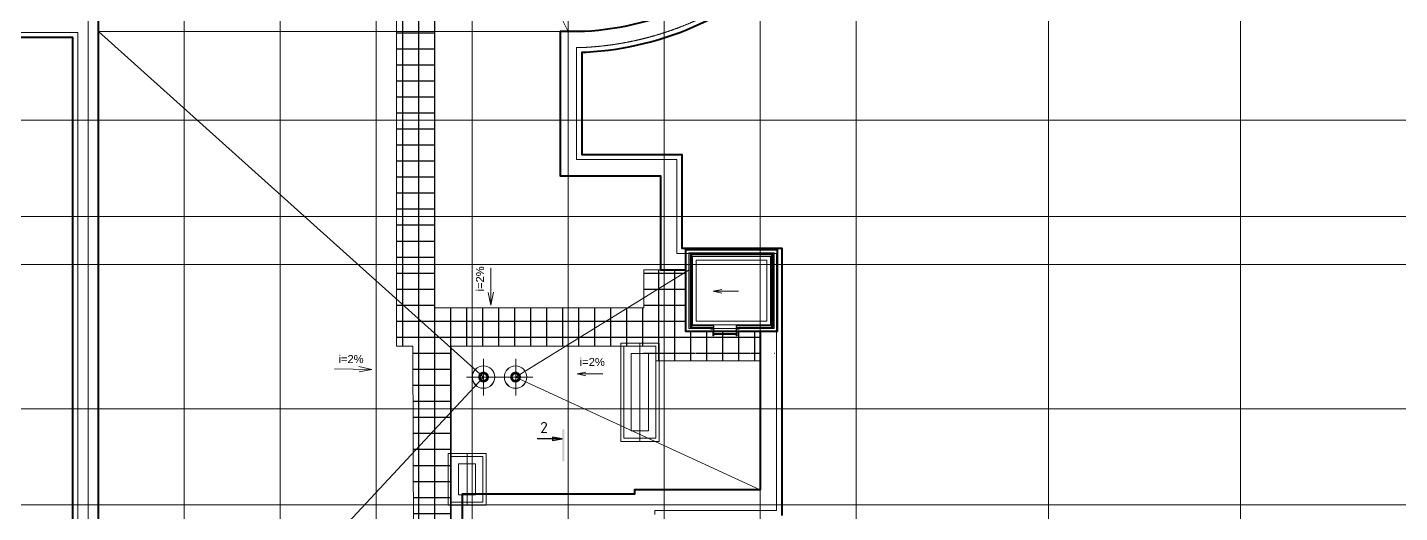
# Model space of a CAD drawing. Extents: x -96705 to 1864084, y -482104 to 235.
# Drawn here: x 1058983 to 1101859, y -119592 to -104457 of the extents above; entities that cross this region are included whole.
import ezdxf
from ezdxf import colors
from ezdxf.entities.mleader import LeaderData, LeaderLine
from ezdxf.math import Vec2, Vec3

# ---------------------------------------------------------------- set-up
doc = ezdxf.new("R2010")
doc.units = 0
doc.header["$LTSCALE"] = 100
for name, pattern in [('ACAD_ISO02W100', [15, 12, -3]), ('CENTER', [2, 1.25, -0.25, 0.25, -0.25]), ('HIDDEN', [6, 4, -2])]:
    doc.linetypes.add(name, pattern=pattern)
doc.layers.add('АР_Кровля дорожки', color=6, linetype='Continuous')
doc.layers.add('Тонкая', color=7, linetype='Continuous')
for name, color, linetype, lineweight in [('АР_Лестницы ограждение', 94, 'Continuous', 25), ('АР_Навесной фасад', 5, 'Continuous', 5), ('АР_Оси', 193, 'Continuous', 9), ('АР_Отметки', 250, 'Continuous', 15), ('АР_Разрезы', 175, 'Continuous', 9), ('АР_тонкая линия', 250, 'Continuous', 0), ('ОБОРУДОВАНИЕ', 253, 'Continuous', 5), ('перекр 0.3', 181, 'Continuous', 30), ('Подвал', 250, 'Continuous', 30), ('пунктир', 251, 'Continuous', 13), ('РАЗМЕРЫ ВНУТРЕННИЕ', 137, 'Continuous', 5), ('Специальное оборудование', 7, 'Continuous', 9)]:
    doc.layers.add(name, color=color, linetype=linetype, lineweight=lineweight)
doc.layers.get('Тонкая').off()
doc.styles.add('ISOCPEUR', font='isocpeui.ttf', dxfattribs={"height": 250})
doc.styles.add('METRO-STYLE', font='isocpeur.ttf', dxfattribs={"width": 0.9, "oblique": 15})
doc.styles.get("Standard").update_dxf_attribs({"font": 'arial.ttf'})
pattern_1 = [(90, (1542211.8, -68620.2), (-500, 0), []), (180, (1542211.8, -68620.2), (-3e-14, -500), [])]

# ---------------------------------------------------------------- blocks, each defined once
blk = doc.blocks.new('_DotSmall')
at = {"color": 0, "linetype": 'ByBlock', "const_width": 0.5}
blk.add_lwpolyline([(-0.0625, 0, 1), (0.0625, 0, 1)], format="xyb", close=True, dxfattribs=at)
blk = doc.blocks.new('A$C60573c2e')
at = {"layer": 'АР_Разрезы', "ltscale": 100}
h = blk.add_hatch(color=8, dxfattribs=at)
h.dxf.hatch_style = 1
h.paths.add_polyline_path([(20810, -37642), (20880, -37642), (20880, -36642), (20810, -36642)])
h.paths.add_polyline_path([(20509, -36993), (20810, -36942), (20509, -36942)])
h.paths.add_polyline_path([(20509, -36942), (20810, -36942), (20509, -36892)])
at = {"layer": 'АР_Разрезы', "color": 8, "lineweight": 25, "ltscale": 100}
for p, q in [((20810, -36942), (20509, -36892)), ((20509, -36892), (20509, -36993)), ((20509, -36993), (20810, -36942))]:
    blk.add_line(p, q, dxfattribs=at)
at = {"layer": 'АР_Разрезы', "color": 8, "lineweight": 25, "ltscale": 100, "elevation": 0}
blk.add_lwpolyline([(20810, -36942), (20026, -36942)], dxfattribs=at)
at = {"layer": 'АР_Разрезы', "color": 8, "lineweight": 25, "ltscale": 100, "insert": (20360, -36413), "char_height": 350, "width": 583.33, "attachment_point": 3, "style": 'METRO-STYLE'}
blk.add_mtext('{\\Q0;\\W1;2}', dxfattribs=at)
blk = doc.blocks.new('M_Сток крыши - Сетчатый фильтр 380 мм - Слив 200 мм 2-3193379-Кровля')
at = {"layer": 'ОБОРУДОВАНИЕ', "color": 8, "lineweight": 20, "flags": 128}
for points in [[(-152, 9), (-132, 9), (-112, 9)], [(-108, 31), (-127, 37), (-146, 44)], [(-142, 56), (-123, 49), (-104, 43)], [(-93, 63), (-109, 74), (-126, 86)], [(-118, 96), (-102, 85), (-86, 73)], [(-70, 88), (-82, 104), (-93, 120)], [(-83, 128), (-71, 112), (-59, 95)], [(-40, 105), (-46, 124), (-52, 143)], [(-40, 147), (-34, 128), (-28, 109)], [(-6, 112), (-6, 132), (-6, 152)], [(6, 152), (6, 132), (6, 112)], [(28, 109), (34, 128), (40, 147)], [(52, 143), (46, 124), (40, 105)], [(59, 95), (71, 112), (83, 128)], [(93, 120), (82, 104), (70, 88)], [(86, 73), (102, 85), (118, 96)], [(126, 86), (109, 74), (93, 63)], [(104, 43), (123, 49), (142, 56)], [(146, 44), (127, 37), (108, 31)], [(112, 9), (132, 9), (152, 9)], [(-112, -4), (-132, -4), (-152, -4)], [(-147, -38), (-128, -32), (-109, -26)], [(-106, -38), (-125, -44), (-144, -51)], [(-128, -82), (-112, -71), (-96, -59)], [(-88, -69), (-105, -81), (-121, -93)], [(-96, -118), (-84, -102), (-72, -86)], [(-62, -94), (-74, -110), (-86, -126)], [(-54, -143), (-48, -124), (-42, -104)], [(-29, -108), (-36, -128), (-42, -147)], [(-6, -152), (-6, -132), (-6, -112)], [(6, -112), (6, -132), (6, -152)], [(42, -147), (36, -128), (29, -108)], [(42, -104), (48, -124), (54, -143)], [(86, -126), (74, -110), (62, -94)], [(72, -86), (84, -102), (96, -118)], [(121, -93), (105, -81), (88, -69)], [(96, -59), (112, -71), (128, -82)], [(144, -51), (125, -44), (106, -38)], [(109, -26), (128, -32), (147, -38)], [(152, -4), (132, -4), (112, -4)]]:
    blk.add_lwpolyline(points, dxfattribs=at)
at = {"layer": 'ОБОРУДОВАНИЕ', "color": 8, "lineweight": 20}
for radius, start, end in [(350, 360, 180), (152, 163.3962, 176.5684), (152, 145.5443, 158.6195), (152, 127.775, 140.7677), (112, 175.3454, 180), (112, 157.4148, 163.893), (102, 360, 180), (112, 139.6161, 146.0938), (152, 110.0657, 122.9987), (112, 121.9295, 128.4067), (152, 92.388, 105.2896), (112, 104.3243, 110.801), (112, 86.7618, 93.2382), (152, 74.7104, 87.612), (112, 69.199, 75.6757), (152, 57.0013, 69.9343), (112, 51.5933, 58.0705), (112, 33.9062, 40.3839), (152, 39.2323, 52.225), (112, 16.107, 22.5852), (112, 360, 4.6546), (152, 21.3805, 34.4557), (152, 3.4316, 16.6038), (350, 180, 360), (152, 181.3452, 194.6195), (152, 199.3962, 212.7677), (152, 217.5443, 230.9987), (112, 180, 181.8238), (112, 193.4148, 199.893), (102, 180, 360), (112, 211.6161, 218.0938), (152, 235.775, 249.2896), (112, 229.9295, 236.4067), (112, 248.3243, 254.801), (152, 254.0657, 267.612), (112, 266.7618, 273.2382), (152, 272.388, 285.9343), (112, 285.199, 291.6757), (152, 290.7104, 304.225), (112, 303.5933, 310.0705), (112, 321.9062, 328.3839), (152, 309.0013, 322.4557), (112, 340.107, 346.5852), (112, 358.1762, 360), (152, 327.2323, 340.6038), (152, 345.3805, 358.6548)]:
    blk.add_arc((0, 0), radius, start, end, dxfattribs=at)
blk = doc.blocks.new('A$C6f2de472')
at = {"layer": 'АР_тонкая линия', "color": 8, "ltscale": 100}
for p, q in [((55, -69), (55, -734)), ((55, -734), (10, -510)), ((10, -510), (55, -734)), ((55, -734), (104, -506))]:
    blk.add_line(p, q, dxfattribs=at)
blk = doc.blocks.new('LADDER_12760 - LADDER_12760-5164013-3_1 этаж')
at = {"layer": 'Специальное оборудование', "color": 8}
for p, q in [((25, 95), (-50, 95)), ((-50, 95), (-50, 88)), ((-50, 88), (18, 88)), ((0, 0), (25, 0)), ((0, -76.2), (0, 0)), ((18, 88), (18, 0)), ((25, 0), (25, 95)), ((25, 0), (25, -76.2)), ((575, 95), (575, 0)), ((650, 95), (575, 95)), ((575, 0), (600, 0)), ((575, -76.2), (575, 0)), ((582, 0), (582, 88)), ((582, 88), (650, 88)), ((600, 0), (600, -76.2)), ((650, 88), (650, 95)), ((25, -76.2), (0, -76.2)), ((25, -25.4), (575, -25.4)), ((575, -45.4), (25, -45.4)), ((600, -76.2), (575, -76.2))]:
    blk.add_line(p, q, dxfattribs=at)
blk = doc.blocks.new('A$C357e6c43')
at = {"layer": 'перекр 0.3', "color": 8, "lineweight": 18, "flags": 128}
for points in [[(-152, 9), (-132, 9), (-112, 9)], [(-108, 31), (-127, 37), (-146, 44)], [(-142, 56), (-123, 49), (-104, 43)], [(-93, 63), (-109, 74), (-126, 86)], [(-118, 96), (-102, 85), (-86, 73)], [(-70, 88), (-82, 104), (-93, 120)], [(-83, 128), (-71, 112), (-59, 95)], [(-40, 105), (-46, 124), (-52, 143)], [(-40, 147), (-34, 128), (-28, 109)], [(-6, 112), (-6, 132), (-6, 152)], [(6, 152), (6, 132), (6, 112)], [(28, 109), (34, 128), (40, 147)], [(52, 143), (46, 124), (40, 105)], [(59, 95), (71, 112), (83, 128)], [(93, 120), (82, 104), (70, 88)], [(86, 73), (102, 85), (118, 96)], [(126, 86), (109, 74), (93, 63)], [(104, 43), (123, 49), (142, 56)], [(146, 44), (127, 37), (108, 31)], [(112, 9), (132, 9), (152, 9)], [(-112, -4), (-132, -4), (-152, -4)], [(-147, -38), (-128, -32), (-109, -26)], [(-106, -38), (-125, -44), (-144, -51)], [(-128, -82), (-112, -71), (-96, -59)], [(-88, -69), (-105, -81), (-121, -93)], [(-96, -118), (-84, -102), (-72, -86)], [(-62, -94), (-74, -110), (-86, -126)], [(-54, -143), (-48, -124), (-42, -104)], [(-29, -108), (-36, -128), (-42, -147)], [(-6, -152), (-6, -132), (-6, -112)], [(6, -112), (6, -132), (6, -152)], [(42, -147), (36, -128), (29, -108)], [(42, -104), (48, -124), (54, -143)], [(86, -126), (74, -110), (62, -94)], [(72, -86), (84, -102), (96, -118)], [(121, -93), (105, -81), (88, -69)], [(96, -59), (112, -71), (128, -82)], [(144, -51), (125, -44), (106, -38)], [(109, -26), (128, -32), (147, -38)], [(152, -4), (132, -4), (112, -4)]]:
    blk.add_lwpolyline(points, dxfattribs=at)
at = {"layer": 'перекр 0.3', "color": 8, "lineweight": 18}
for radius, start, end in [(350, 0, 180), (350, 180, 0), (152, 163.3962, 176.5684), (152, 145.5443, 158.6195), (152, 127.775, 140.7677), (112, 175.3454, 180), (112, 180, 181.8238), (112, 157.4148, 163.893), (102, 0, 180), (102, 180, 0), (112, 139.6161, 146.0938), (152, 110.0657, 122.9987), (112, 121.9295, 128.4067), (152, 92.388, 105.2896), (112, 104.3243, 110.801), (112, 86.7618, 93.2382), (152, 74.7104, 87.612), (112, 69.199, 75.6757), (152, 57.0013, 69.9343), (112, 51.5933, 58.0705), (112, 33.9062, 40.3839), (152, 39.2323, 52.225), (112, 16.107, 22.5852), (112, 0, 4.6546), (112, 358.1762, 0), (152, 21.3805, 34.4557), (152, 3.4316, 16.6038), (152, 181.3452, 194.6195), (152, 199.3962, 212.7677), (152, 217.5443, 230.9987), (112, 193.4148, 199.893), (112, 211.6161, 218.0938), (152, 235.775, 249.2896), (112, 229.9295, 236.4067), (112, 248.3243, 254.801), (152, 254.0657, 267.612), (112, 266.7618, 273.2382), (152, 272.388, 285.9343), (112, 285.199, 291.6757), (152, 290.7104, 304.225), (112, 303.5933, 310.0705), (112, 321.9062, 328.3839), (152, 309.0013, 322.4557), (112, 340.107, 346.5852), (152, 327.2323, 340.6038), (152, 345.3805, 358.6548)]:
    blk.add_arc((0, 0), radius, start, end, dxfattribs=at)
blk = doc.blocks.new('A$C8cebf7a6')
at = {"layer": 'АР_тонкая линия', "color": 8, "ltscale": 500}
for p in [(25453, 25919), (26453, 25919), (-5359, 22755), (-4352, 22764), (-1001, 1), (0, 0)]:
    blk.add_blockref('A$C357e6c43', p, dxfattribs=at)
blk = doc.blocks.new('A$C8068bb3d')
at = {"layer": 'АР_Оси', "color": 8, "linetype": 'CENTER', "ltscale": 1000}
for p, q in [((0, -576), (0, 576)), ((537, 0), (-537, 0))]:
    blk.add_line(p, q, dxfattribs=at)

msp = doc.modelspace()

# ---------------------------------------------------------------- hatches: boundary and pattern name
at = {"layer": 'АР_Кровля дорожки', "ltscale": 120}
h = msp.add_hatch(dxfattribs=at)
h.set_pattern_fill('ANSI37', color=8, scale=4000, angle=45, double=1)
h.set_pattern_definition(pattern_1)
h.paths.add_polyline_path([(1071714.1, -114402.4), (1070516.4, -114402.1), (1070516.4, -91783.1), (1071714.1, -91783.5)])
h = msp.add_hatch(dxfattribs=at)
h.set_pattern_fill('ANSI37', color=8, scale=4000, angle=45, double=1)
h.set_pattern_definition(pattern_1)
h.paths.add_polyline_path([(1081882.8, -114856.7), (1081882.5, -113956.8), (1081599.8, -113956.8), (1081599.8, -114856.7), (1082321.1, -114856.7), (1082322.8, -113856.7), (1082322.6, -111716.7), (1081599.7, -111716.7), (1081599.8, -111716.7), (1082322.5, -111716.7), (1082322.8, -114856.7)])
h.paths.add_polyline_path([(1081599.8, -113956.8), (1079858.7, -113956.8), (1079859.1, -114856.7), (1078230.3, -114856.7), (1078230, -112004.4), (1081599.9, -112004.4), (1081599.7, -112004.4), (1079542.4, -112004.4), (1079542.5, -113956.8), (1079851, -113956.8), (1079832.4, -114856.7), (1081566.6, -114856.7)])
h = msp.add_hatch(dxfattribs=at)
h.set_pattern_fill('ANSI37', color=8, scale=4000, angle=45, double=1)
h.set_pattern_definition(pattern_1)
h.paths.add_polyline_path([(1071713.9, -114403.5), (1071714.3, -113205.8), (1078253.7, -113205.8), (1078253.4, -114403.5)])
h = msp.add_hatch(dxfattribs=at)
h.set_pattern_fill('ANSI37', color=8, scale=4000, angle=45, double=1)
h.set_pattern_definition(pattern_1)
h.paths.add_polyline_path([(1072230.6, -120470.1), (1071041, -120469.9), (1071030.2, -114403.1), (1072227.8, -114403.9)])

# ---------------------------------------------------------------- linework, layer by layer
at = {"layer": 'АР_Лестницы ограждение', "color": 8, "lineweight": 25}
for points in [[(1079688.8, -111593.7), (1082286.1, -111593.7), (1082286.1, -111542.9), (1079688.8, -111542.9)], [(1079739.6, -113814.1), (1079739.6, -111542.9), (1079688.8, -111542.9), (1079688.8, -113814.1)], [(1082286.1, -113817), (1082286.1, -111542.9), (1082235.3, -111542.9), (1082235.3, -113817)], [(1079688.8, -113814.1), (1080431.4, -113814.1), (1080431.4, -113763.3), (1079688.8, -113763.3)], [(1081131, -113817), (1082286.1, -113817), (1082286.1, -113766.2), (1081131, -113766.2)]]:
    msp.add_lwpolyline(points, close=True, dxfattribs=at)
at = {"layer": 'АР_Навесной фасад', "color": 8, "lineweight": 40, "ltscale": 100}
for points in [[(1066462.6, -79931.7), (1076302.6, -79931.7), (1076302.6, -82931.7), (1084462.6, -82931.7), (1084462.6, -79421.7), (1092803.2, -79421.7), (1092802.6, -82931.7), (1118812.6, -82931.7), (1118812.6, -92771.7), (1115302.6, -92771.7), (1115302.6, -95901.7), (1085762, -95901.7), (1085762, -96041.7, -0.1768281), (1082992, -102243.1, -0.1882125), (1076442.5, -105236.5), (1076302.5, -105236.5), (1076302.5, -108416.7), (1079432.5, -108416.7), (1079432.5, -111346.7), (1082552.7, -111346.7), (1082552.7, -119686.7)], [(1081883.5, -113956.8), (1081882.6, -118886.7), (1077952.5, -118886.7), (1077952.5, -119016.7), (1072562.5, -119016.7), (1072562.5, -127466.7), (1068317.1, -127466.7), (1067780.6, -127466.7), (1066762.6, -127466.7), (1066762.6, -128266.7), (1061202.5, -128266.7), (1061202.5, -104101.7), (1055132.6, -104101.7), (1055132.6, -92601.7), (1058699.9, -92601.7), (1058699.7, -91786.7, -0.1810559), (1061082.7, -86551.7, -0.1811806), (1066322, -84168.4), (1067132.6, -84168.4), (1067132.6, -80601.7), (1075632.6, -80601.7), (1075632.6, -83601.7), (1084462.6, -83601.7)], [(1113783.2, -95101.7), (1085117.6, -95101.7), (1085117.6, -96041.7, -0.1713588), (1082586.2, -101704.2, -0.1904546), (1076390.9, -104583), (1075632.5, -104583), (1075632.5, -109086.7), (1078762.5, -109086.7), (1078762.5, -112016.7), (1079542.4, -112016.7)]]:
    msp.add_lwpolyline(points, format="xyb", dxfattribs=at)
msp.add_lwpolyline([(1060402.5, -129066.7), (1060402.5, -104771.7), (1054462.6, -104771.7)], dxfattribs=at)
msp.add_lwpolyline([(1079552.5, -111386.8), (1082412.5, -111386.8), (1082412.5, -113946.8), (1079552.5, -113946.8)], close=True, dxfattribs=at)
at = {"layer": 'АР_Оси', "color": 8, "linetype": 'CENTER', "ltscale": 1000}
for p, q in [((1060883.9, -76589.2), (1060883.9, -132321.6)), ((1063883.9, -76589.2), (1063883.9, -132321.6)), ((1066883.9, -76589.2), (1066883.9, -132321.6)), ((1069883.9, -76589.2), (1069883.9, -132321.6)), ((1072883.9, -76589.2), (1072883.9, -132321.6)), ((1075883.9, -76589.2), (1075883.9, -132321.6)), ((1078883.9, -76589.2), (1078883.9, -132321.6)), ((1081883.9, -76589.2), (1081883.9, -132321.6)), ((1084883.9, -76589.2), (1084883.9, -132321.6)), ((1090883.9, -76589.2), (1090883.9, -132321.6)), ((1096883.9, -76589.2), (1096883.9, -132321.6)), ((1048750.2, -107351.7), (1131928.6, -107351.7)), ((1048750.2, -110351.7), (1131928.6, -110351.7)), ((1048750.2, -111851.7), (1131928.6, -111851.7)), ((1048750.2, -116351.7), (1131928.6, -116351.7)), ((1048750.2, -119351.7), (1131928.6, -119351.7))]:
    msp.add_line(p, q, dxfattribs=at)
at = {"layer": 'АР_тонкая линия', "color": 8, "ltscale": 100}
for p, q in [((1069873.9, -92613), (1075882.6, -104583)), ((1075632.5, -104583), (1061202.5, -104583)), ((1061202.5, -104583), (1073234.8, -115364.1)), ((1079662.6, -112016.7), (1074235.5, -115368)), ((1078122.9, -114303.5), (1078122.9, -117375.7)), ((1073234.8, -115364.1), (1061202.5, -128266.7)), ((1073234.8, -115367.4), (1074236.4, -115367.4)), ((1074235.5, -115368), (1081882.6, -118886.7)), ((1072720.2, -117746), (1072720.7, -119366.6))]:
    msp.add_line(p, q, dxfattribs=at)
for points in [[(1071714.1, -91782), (1071714.1, -113205.8)], [(1071030.2, -114405.4), (1071030.2, -114405.4), (1070516.4, -114403.5), (1070516.4, -103338.8)], [(1071714.1, -113205.8), (1078238.8, -113205.8)], [(1072227.8, -114403.5), (1072227.7, -120470), (1071044, -120470), (1071030.2, -114403.5)], [(1072227.8, -114403.5), (1078238.8, -114405.8)], [(1073312.1, -119366.4), (1073312.6, -117746), (1072127.8, -117746), (1072127.8, -119366.7), (1073312.1, -119366.4)]]:
    msp.add_lwpolyline(points, dxfattribs=at)
msp.add_lwpolyline([(1077523.2, -114303.5), (1078722.7, -114303.5), (1078722.7, -117375.7), (1077523.2, -117375.7)], close=True, dxfattribs=at)
at = {"layer": 'перекр 0.3', "color": 8, "linetype": 'HIDDEN', "lineweight": 5, "ltscale": 50}
for points in [[(1079652.5, -111486.8), (1082312.5, -111486.8), (1082312.5, -113846.8), (1079652.5, -113846.8)], [(1079762.5, -111596.8), (1082202.5, -111596.8), (1082202.5, -113736.8), (1079762.5, -113736.8)], [(1079882.5, -111716.8), (1082082.5, -111716.8), (1082082.5, -113616.8), (1079882.5, -113616.8)], [(1077623.2, -114403.5), (1078622.7, -114403.5), (1078622.7, -117275.7), (1077623.2, -117275.7)], [(1077853.2, -114633.5), (1078392.7, -114633.5), (1078392.7, -117045.7), (1077853.2, -117045.7)], [(1072982.6, -119036.7), (1072982.6, -118076), (1072457.8, -118076), (1072457.8, -119036.7)]]:
    msp.add_lwpolyline(points, close=True, dxfattribs=at)
msp.add_lwpolyline([(1073212.6, -119266.7), (1073212.6, -117846), (1072227.8, -117846), (1072227.8, -119266.7), (1073212.6, -119266.7)], dxfattribs=at)
at = {"layer": 'пунктир', "color": 8, "linetype": 'ACAD_ISO02W100', "ltscale": 50}
msp.add_lwpolyline([(1115142.6, -95741.7), (1085602, -95741.7), (1085602, -96036.1, -0.1766803), (1082877.2, -102131.7, -0.1880927), (1076438, -105076.5), (1076142.5, -105076.5), (1076142.5, -108576.7), (1079272.5, -108576.7), (1079272.5, -111506.7), (1082392.7, -111506.7), (1082392.7, -119526.7), (1078592.5, -119526.7), (1078592.5, -119656.7)], format="xyb", dxfattribs=at)
msp.add_lwpolyline([(1060562.5, -128906.7), (1060562.5, -104611.7), (1054622.6, -104611.7)], dxfattribs=at)
at = {"layer": 'РАЗМЕРЫ ВНУТРЕННИЕ', "color": 8}
for points in [[(1078762.5, -112016.7), (1078238.8, -112016.7), (1078238.8, -113205.8)], [(1078622.4, -114403.5), (1078622.4, -114856.9), (1081882.6, -114856.7)]]:
    msp.add_lwpolyline(points, dxfattribs=at)

# ---------------------------------------------------------------- block references
at = {"layer": 'АР_тонкая линия', "color": 8, "ltscale": 100, "xscale": 1.754367527776944, "yscale": 1.754367527776944, "zscale": 1.754367527776944}
msp.add_blockref('A$C6f2de472', (1073365.3, -111830.9), dxfattribs=at)
at = {"layer": 'АР_тонкая линия', "color": 8, "ltscale": 100}
for p, xscale, yscale, zscale, rotation in [((1081289.2, -112621.7), 1.2, 1.2, 1.2, 270), ((1068450.4, -115204.5), 1.754367527776944, 1.754367527776944, 1.754367527776944, 88.90682465246924), ((1077043.5, -115203.1), 1.2, 1.2, 1.2, 270)]:
    msp.add_blockref('A$C6f2de472', p, dxfattribs=dict(at, xscale=xscale, yscale=yscale, zscale=zscale, rotation=rotation))
at = {"layer": 'АР_тонкая линия', "color": 8, "ltscale": 500}
msp.add_blockref('A$C357e6c43', (1073234.8, -115364.1), dxfattribs=at)
at = {"layer": 'ОБОРУДОВАНИЕ', "color": 8, "lineweight": 50}
for p in [(1073236.7, -115364.7), (1074236.7, -115364.7)]:
    msp.add_blockref('M_Сток крыши - Сетчатый фильтр 380 мм - Слив 200 мм 2-3193379-Кровля', p, dxfattribs=at)
at = {"layer": 'Подвал', "color": 8, "lineweight": 13, "ltscale": 500}
for name, p in [('A$C8cebf7a6', (1074235.5, -115368)), ('A$C8068bb3d', (1073234.8, -115367.4)), ('A$C8068bb3d', (1074242.5, -115367.4))]:
    msp.add_blockref(name, p, dxfattribs=at)
at = {"layer": 'Специальное оборудование', "color": 8, "xscale": -1.2705, "yscale": 1.2705, "zscale": 1.2705}
msp.add_blockref('LADDER_12760 - LADDER_12760-5164013-3_1 этаж', (1081162.2, -113977.3), dxfattribs=at)
at = {"layer": 'Тонкая', "color": 8, "ltscale": 100}
msp.add_blockref('A$C60573c2e', (1054883.9, -80351.7), dxfattribs=at)

# ---------------------------------------------------------------- texts
at = {"layer": 'АР_тонкая линия', "color": 8, "ltscale": 100, "insert": (1072998.3, -112695.3), "char_height": 250, "width": 682.5, "attachment_point": 1, "rotation": 90}
msp.add_mtext('i=2%', dxfattribs=at)
at = {"layer": 'АР_тонкая линия', "color": 8, "ltscale": 100, "char_height": 250, "width": 682.5, "attachment_point": 1}
for insert in [(1068701.4, -114679.7), (1076239.7, -114768.6)]:
    msp.add_mtext('i=2%', dxfattribs=dict(at, insert=insert))

# ---------------------------------------------------------------- leaders
at = {"layer": 'АР_Отметки', "color": 8}
ml = msp.add_multileader_mtext('Standard', dxfattribs=at)
ml.set_content('+15,850', color=8, style='ISOCPEUR')
ml.set_leader_properties(color=8, linetype='Continuous', lineweight=-1)
ml.set_arrow_properties(name='DOTSMALL')
ml.build(insert=Vec2(0, 0))
ml.multileader.update_dxf_attribs({"has_text_frame": 1, "text_left_attachment_type": 4, "text_right_attachment_type": 4, "dogleg_length": 100, "arrow_head_size": 180})
ctx = ml.context
ctx.base_point, ctx.char_height, ctx.arrow_head_size, ctx.landing_gap_size, ctx.plane_origin = Vec3(1077115, -135002.4), 250, 180, 50, Vec3(1075811.8, -136210)
ctx.left_attachment, ctx.right_attachment = 4, 4
notes = []
notes.append((ctx, [(0, (0, 0, 0), (0, 0), (1, 0), 1, [])]))
ctx.mtext.insert, ctx.mtext.width, ctx.mtext.defined_height, ctx.mtext.line_spacing_style, ctx.mtext.flow_direction = Vec3(1077165, -134669), 696.035, 776.5, 2, 5
ml = msp.add_multileader_mtext('Standard', dxfattribs=at)
ml.set_content('+15,850', color=8, style='ISOCPEUR')
ml.set_leader_properties(color=8, linetype='Continuous', lineweight=-1)
ml.set_arrow_properties(name='DOTSMALL')
ml.build(insert=Vec2(0, 0))
ml.multileader.update_dxf_attribs({"has_text_frame": 1, "text_left_attachment_type": 4, "text_right_attachment_type": 4, "dogleg_length": 100, "arrow_head_size": 180})
ctx = ml.context
ctx.base_point, ctx.char_height, ctx.arrow_head_size, ctx.landing_gap_size, ctx.plane_origin = Vec3(1113079.3, -135415), 250, 180, 50, Vec3(1114004.3, -137758.6)
ctx.left_attachment, ctx.right_attachment = 4, 4
notes.append((ctx, [(0, (0, 0, 0), (0, 0), (1, 0), 1, [])]))
ctx.mtext.insert, ctx.mtext.width, ctx.mtext.line_spacing_style, ctx.mtext.flow_direction = Vec3(1113129.3, -135081.6), 852.697, 2, 5
ml = msp.add_multileader_mtext('Standard', dxfattribs=at)
ml.set_content('+13,700', color=8, style='ISOCPEUR')
ml.set_leader_properties(color=8, linetype='Continuous', lineweight=-1)
ml.set_arrow_properties(name='DOTSMALL')
ml.build(insert=Vec2(0, 0))
ml.multileader.update_dxf_attribs({"has_text_frame": 1, "text_left_attachment_type": 4, "text_right_attachment_type": 4, "dogleg_length": 100, "arrow_head_size": 180})
ctx = ml.context
ctx.base_point, ctx.char_height, ctx.arrow_head_size, ctx.landing_gap_size, ctx.plane_origin = Vec3(1077151.5, -129085.1), 250, 180, 50, Vec3(1074341.5, -129936.7)
ctx.left_attachment, ctx.right_attachment = 4, 4
notes.append((ctx, [(0, (0, 0, 0), (0, 0), (1, 0), 1, [])]))
ctx.mtext.insert, ctx.mtext.width, ctx.mtext.line_spacing_style, ctx.mtext.flow_direction = Vec3(1077201.5, -128751.8), 852.697, 2, 5
ml = msp.add_multileader_mtext('Standard', dxfattribs=at)
ml.set_content('+13,700', color=8, style='ISOCPEUR')
ml.set_leader_properties(color=8, linetype='Continuous', lineweight=-1)
ml.set_arrow_properties(name='DOTSMALL')
ml.build(insert=Vec2(0, 0))
ml.multileader.update_dxf_attribs({"has_text_frame": 1, "text_left_attachment_type": 4, "text_right_attachment_type": 4, "dogleg_length": 100, "arrow_head_size": 180})
ctx = ml.context
ctx.base_point, ctx.char_height, ctx.arrow_head_size, ctx.landing_gap_size, ctx.plane_origin = Vec3(1115774.2, -129058.6), 250, 180, 50, Vec3(1115524.9, -129719.4)
ctx.left_attachment, ctx.right_attachment = 4, 4
notes.append((ctx, [(0, (0, 0, 0), (0, 0), (1, 0), 1, [])]))
ctx.mtext.insert, ctx.mtext.width, ctx.mtext.line_spacing_style, ctx.mtext.flow_direction = Vec3(1115824.2, -128725.2), 852.697, 2, 5
ml = msp.add_multileader_mtext('Standard', dxfattribs=at)
ml.set_content('+19,400', color=8, style='ISOCPEUR')
ml.set_leader_properties(color=8, linetype='Continuous', lineweight=-1)
ml.set_arrow_properties(name='DOTSMALL')
ml.build(insert=Vec2(0, 0))
ml.multileader.update_dxf_attribs({"has_text_frame": 1, "text_left_attachment_type": 4, "text_right_attachment_type": 4, "dogleg_length": 100, "arrow_head_size": 180})
ctx = ml.context
ctx.base_point, ctx.char_height, ctx.arrow_head_size, ctx.landing_gap_size, ctx.plane_origin = Vec3(1213032.1, -134373.2), 250, 180, 50, Vec3(1213035.1, -136560.6)
ctx.left_attachment, ctx.right_attachment = 4, 4
notes.append((ctx, [(0, (0, 0, 0), (0, 0), (1, 0), 1, [])]))
ctx.mtext.insert, ctx.mtext.width, ctx.mtext.defined_height, ctx.mtext.line_spacing_style, ctx.mtext.flow_direction = Vec3(1213082.1, -134039.9), 696.035, 776.5, 2, 5
ml = msp.add_multileader_mtext('Standard', dxfattribs=at)
ml.set_content('+19,400', color=8, style='ISOCPEUR')
ml.set_leader_properties(color=8, linetype='Continuous', lineweight=-1)
ml.set_arrow_properties(name='DOTSMALL')
ml.build(insert=Vec2(0, 0))
ml.multileader.update_dxf_attribs({"has_text_frame": 1, "text_left_attachment_type": 4, "text_right_attachment_type": 4, "dogleg_length": 100, "arrow_head_size": 180})
ctx = ml.context
ctx.base_point, ctx.char_height, ctx.arrow_head_size, ctx.landing_gap_size, ctx.plane_origin = Vec3(1253275.6, -134758.4), 250, 180, 50, Vec3(1253194.2, -136469.1)
ctx.left_attachment, ctx.right_attachment = 4, 4
notes.append((ctx, [(0, (0, 0, 0), (0, 0), (1, 0), 1, [])]))
ctx.mtext.insert, ctx.mtext.width, ctx.mtext.defined_height, ctx.mtext.line_spacing_style, ctx.mtext.flow_direction = Vec3(1253325.6, -134425.1), 696.035, 776.5, 2, 5
ml = msp.add_multileader_mtext('Standard', dxfattribs=at)
ml.set_content('Л.1', color=8, style='ISOCPEUR')
ml.set_leader_properties(color=8, linetype='Continuous', lineweight=-1)
ml.set_arrow_properties(name='DOTSMALL')
ml.build(insert=Vec2(0, 0))
ml.multileader.update_dxf_attribs({"has_text_frame": 1, "text_left_attachment_type": 4, "text_right_attachment_type": 4, "dogleg_length": 100, "arrow_head_size": 180})
ctx = ml.context
ctx.base_point, ctx.char_height, ctx.arrow_head_size, ctx.landing_gap_size, ctx.plane_origin = Vec3(1113206.5, -129925.9, 0), 250, 180, 50, Vec3(1100310.4, -142466.7, 0)
ctx.left_attachment, ctx.right_attachment = 4, 4
notes.append((ctx, [(0, (0, 0, 0), (0, 0), (1, 0), 1, [])]))
ctx.mtext.insert, ctx.mtext.width, ctx.mtext.line_spacing_style, ctx.mtext.flow_direction = Vec3(1113256.5, -129592.5, 0), 852.697, 2, 5
ml = msp.add_multileader_mtext('Standard', dxfattribs=at)
ml.set_content('Л.2', color=8, style='ISOCPEUR')
ml.set_leader_properties(color=8, linetype='Continuous', lineweight=-1)
ml.set_arrow_properties(name='DOTSMALL')
ml.build(insert=Vec2(0, 0))
ml.multileader.update_dxf_attribs({"has_text_frame": 1, "text_left_attachment_type": 4, "text_right_attachment_type": 4, "dogleg_length": 100, "arrow_head_size": 180})
ctx = ml.context
ctx.base_point, ctx.char_height, ctx.arrow_head_size, ctx.landing_gap_size, ctx.plane_origin = Vec3(1074461.7, -129773.7, 0), 250, 180, 50, Vec3(1138490.9, -142065.5, 0)
ctx.left_attachment, ctx.right_attachment = 4, 4
notes.append((ctx, [(0, (0, 0, 0), (0, 0), (1, 0), 1, [])]))
ctx.mtext.insert, ctx.mtext.width, ctx.mtext.line_spacing_style, ctx.mtext.flow_direction = Vec3(1074511.7, -129440.4, 0), 852.697, 2, 5
ml = msp.add_multileader_mtext('Standard', dxfattribs=at)
ml.set_content('+15,850', color=8, style='ISOCPEUR')
ml.set_leader_properties(color=8, linetype='Continuous', lineweight=-1)
ml.set_arrow_properties(name='DOTSMALL')
ml.build(insert=Vec2(0, 0))
ml.multileader.update_dxf_attribs({"has_text_frame": 1, "text_left_attachment_type": 4, "text_right_attachment_type": 4, "dogleg_length": 100, "arrow_head_size": 180})
ctx = ml.context
ctx.base_point, ctx.char_height, ctx.arrow_head_size, ctx.landing_gap_size, ctx.plane_origin = Vec3(1088590.4, -138170.4), 250, 180, 50, Vec3(1089515.4, -140514)
ctx.left_attachment, ctx.right_attachment = 4, 4
notes.append((ctx, [(0, (0, 0, 0), (0, 0), (1, 0), 1, [])]))
ctx.mtext.insert, ctx.mtext.width, ctx.mtext.line_spacing_style, ctx.mtext.flow_direction = Vec3(1088640.4, -137837.1), 852.697, 2, 5
for ctx, leaders in notes:
    for number, flags, end, landing, length, lines in leaders:
        leader = LeaderData()
        leader.index, (leader.has_last_leader_line, leader.has_dogleg_vector, leader.attachment_direction) = number, flags
        leader.last_leader_point, leader.dogleg_vector, leader.dogleg_length = Vec3(end), Vec3(landing), length
        for number, points, colour, breaks in lines:
            line = LeaderLine()
            line.index, line.vertices, line.color, line.breaks = number, Vec3.list(points), colors.encode_raw_color(colour), breaks
            leader.lines.append(line)
        ctx.leaders.append(leader)

doc.saveas('drawing.dxf')
